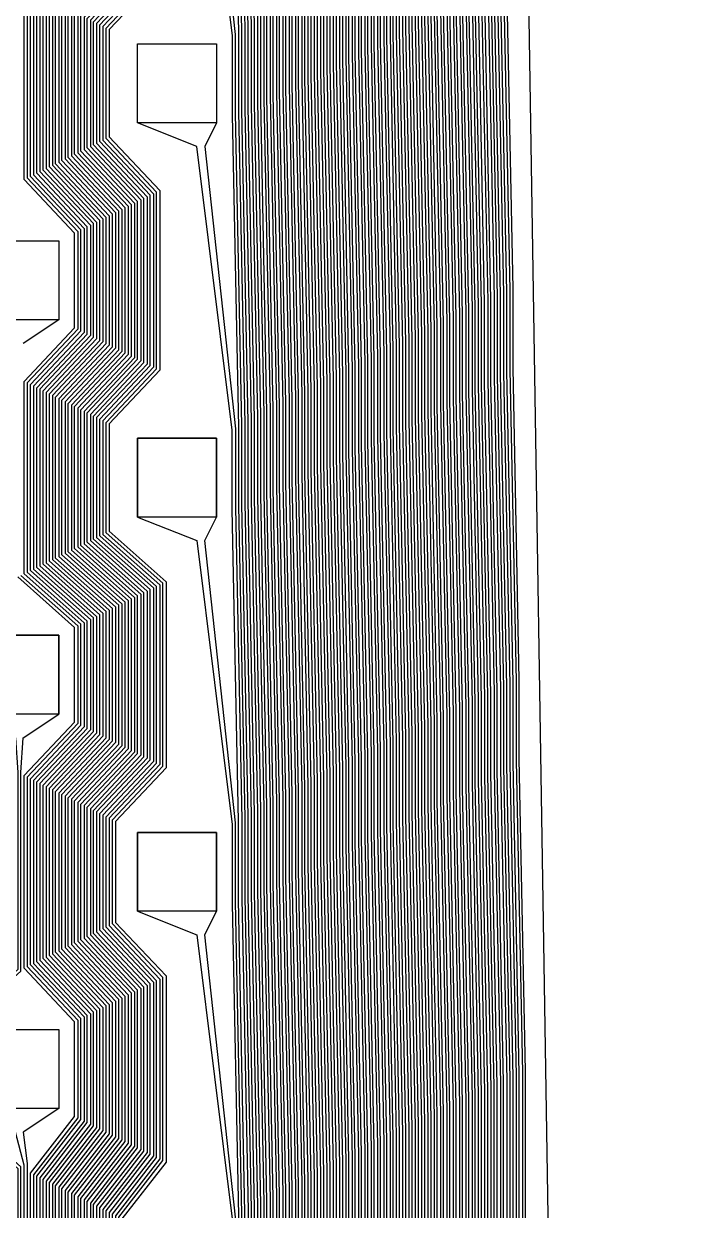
# Model space of a CAD drawing. Header units: inches. Extents: x 106592 to 209533, y 57057 to 74911.
# Drawn here: x 199143.1 to 199226, y 72730.9 to 72881.3 of the extents above; entities that cross this region are included whole.
import ezdxf

# ---------------------------------------------------------------- set-up
doc = ezdxf.new("R2010")
doc.units = ezdxf.units.IN
doc.header["$MEASUREMENT"] = 0
for name, color, linetype in [('metal', 221, 'Continuous'), ('nitride window', 40, 'Continuous'), ('profile', 140, 'Continuous')]:
    doc.layers.add(name, color=color, linetype=linetype)

msp = doc.modelspace()

# ---------------------------------------------------------------- linework, layer by layer
at = {"layer": 'metal'}
for points in [[(199187.89, 68411.39), (199187.86, 71803.08), (199185.96, 72708.06), (199185.96, 72709.28), (199185.96, 72728.05), (199185.96, 72738.05), (199185.16, 72777.64), (199185.16, 72787.64), (199184.36, 72827.24), (199184.36, 72837.24), (199183.56, 72876.84), (199183.56, 72886.84), (199182.76, 72926.44), (199182.76, 72936.44), (199181.96, 72976.03), (199181.96, 72986.03), (199181.16, 73025.63)], [(199181.56, 73025.83), (199182.36, 72986.23), (199182.36, 72976.23), (199183.16, 72936.64), (199183.16, 72926.64), (199183.96, 72887.04), (199183.96, 72877.04), (199184.76, 72837.44), (199184.76, 72827.44), (199185.56, 72787.84), (199185.56, 72777.84), (199186.36, 72738.25), (199186.36, 72728.25), (199186.36, 72709.08), (199186.36, 72708.26), (199188.46, 71803.08), (199188.49, 68411.39)], [(199183.09, 68411.39), (199183.06, 71803.08), (199182.76, 72706.46), (199182.76, 72710.94), (199182.76, 72726.44), (199182.76, 72736.44), (199181.96, 72776.03), (199181.96, 72786.03), (199181.16, 72825.63), (199181.16, 72835.63), (199180.36, 72875.23), (199180.36, 72885.23), (199179.56, 72924.83), (199179.56, 72934.83), (199178.76, 72974.42), (199178.76, 72984.42), (199177.96, 73024.02)], [(199178.36, 73024.22), (199179.16, 72984.62), (199179.16, 72974.62), (199179.96, 72935.03), (199179.96, 72925.03), (199180.76, 72885.43), (199180.76, 72875.43), (199181.56, 72835.83), (199181.56, 72825.83), (199182.36, 72786.23), (199182.36, 72776.23), (199183.16, 72736.64), (199183.16, 72726.64), (199183.16, 72710.73), (199183.16, 72706.66), (199183.66, 71803.08), (199183.69, 68411.39)], [(199184.29, 68411.39), (199184.26, 71803.08), (199183.56, 72706.86), (199183.56, 72710.52), (199183.56, 72726.84), (199183.56, 72736.84), (199182.76, 72776.44), (199182.76, 72786.44), (199181.96, 72826.03), (199181.96, 72836.03), (199181.16, 72875.63), (199181.16, 72885.63), (199180.36, 72925.23), (199180.36, 72935.23), (199179.56, 72974.83), (199179.56, 72984.83), (199178.76, 73024.42)], [(199179.16, 73024.62), (199179.96, 72985.03), (199179.96, 72975.03), (199180.76, 72935.43), (199180.76, 72925.43), (199181.56, 72885.83), (199181.56, 72875.83), (199182.36, 72836.23), (199182.36, 72826.23), (199183.16, 72786.64), (199183.16, 72776.64), (199183.96, 72737.04), (199183.96, 72727.04), (199183.96, 72710.32), (199183.96, 72707.06), (199184.86, 71803.08), (199184.89, 68411.39)], [(199185.49, 68411.39), (199185.46, 71803.08), (199184.36, 72707.26), (199184.36, 72710.11), (199184.36, 72727.24), (199184.36, 72737.24), (199183.56, 72776.84), (199183.56, 72786.84), (199182.76, 72826.44), (199182.76, 72836.44), (199181.96, 72876.03), (199181.96, 72886.03), (199181.16, 72925.63), (199181.16, 72935.63), (199180.36, 72975.23), (199180.36, 72985.23), (199179.56, 73024.83)], [(199179.96, 73025.03), (199180.76, 72985.43), (199180.76, 72975.43), (199181.56, 72935.83), (199181.56, 72925.83), (199182.36, 72886.23), (199182.36, 72876.23), (199183.16, 72836.64), (199183.16, 72826.64), (199183.96, 72787.04), (199183.96, 72777.04), (199184.76, 72737.44), (199184.76, 72727.44), (199184.76, 72709.9), (199184.76, 72707.46), (199186.06, 71803.08), (199186.09, 68411.39)], [(199186.69, 68411.39), (199186.66, 71803.08), (199185.16, 72707.66), (199185.16, 72709.7), (199185.16, 72727.64), (199185.16, 72737.64), (199184.36, 72777.24), (199184.36, 72787.24), (199183.56, 72826.84), (199183.56, 72836.84), (199182.76, 72876.44), (199182.76, 72886.44), (199181.96, 72926.03), (199181.96, 72936.03), (199181.16, 72975.63), (199181.16, 72985.63), (199180.36, 73025.23)], [(199180.76, 73025.43), (199181.56, 72985.83), (199181.56, 72975.83), (199182.36, 72936.23), (199182.36, 72926.23), (199183.16, 72886.64), (199183.16, 72876.64), (199183.96, 72837.04), (199183.96, 72827.04), (199184.76, 72787.44), (199184.76, 72777.44), (199185.56, 72737.84), (199185.56, 72727.84), (199185.56, 72709.49), (199185.56, 72707.86), (199187.26, 71803.08), (199187.29, 68411.39)], [(199175.16, 73022.61), (199175.96, 72983.01), (199175.96, 72973.01), (199176.76, 72933.42), (199176.76, 72923.42), (199177.56, 72883.82), (199177.56, 72873.82), (199178.36, 72834.22), (199178.36, 72824.22), (199179.16, 72784.62), (199179.16, 72774.62), (199179.96, 72735.03), (199179.96, 72725.03), (199179.96, 72712.38), (199179.96, 72705.06), (199178.86, 71803.08), (199178.89, 68411.39)], [(199179.49, 68411.39), (199179.46, 71803.08), (199180.36, 72705.26), (199180.36, 72712.18), (199180.36, 72725.23), (199180.36, 72735.23), (199179.56, 72774.83), (199179.56, 72784.83), (199178.76, 72824.42), (199178.76, 72834.42), (199177.96, 72874.02), (199177.96, 72884.02), (199177.16, 72923.62), (199177.16, 72933.62), (199176.36, 72973.22), (199176.36, 72983.22), (199175.56, 73022.81)], [(199175.96, 73023.01), (199176.76, 72983.42), (199176.76, 72973.42), (199177.56, 72933.82), (199177.56, 72923.82), (199178.36, 72884.22), (199178.36, 72874.22), (199179.16, 72834.62), (199179.16, 72824.62), (199179.96, 72785.03), (199179.96, 72775.03), (199180.76, 72735.43), (199180.76, 72725.43), (199180.76, 72711.97), (199180.76, 72705.46), (199180.06, 71803.08), (199180.09, 68411.39)], [(199180.69, 68411.39), (199180.66, 71803.08), (199181.16, 72705.66), (199181.16, 72711.76), (199181.16, 72725.63), (199181.16, 72735.63), (199180.36, 72775.23), (199180.36, 72785.23), (199179.56, 72824.83), (199179.56, 72834.83), (199178.76, 72874.42), (199178.76, 72884.42), (199177.96, 72924.02), (199177.96, 72934.02), (199177.16, 72973.62), (199177.16, 72983.62), (199176.36, 73023.22)], [(199176.76, 73023.42), (199177.56, 72983.82), (199177.56, 72973.82), (199178.36, 72934.22), (199178.36, 72924.22), (199179.16, 72884.62), (199179.16, 72874.62), (199179.96, 72835.03), (199179.96, 72825.03), (199180.76, 72785.43), (199180.76, 72775.43), (199181.56, 72735.83), (199181.56, 72725.83), (199181.56, 72711.56), (199181.56, 72705.86), (199181.26, 71803.08), (199181.29, 68411.39)], [(199181.89, 68411.39), (199181.86, 71803.08), (199181.96, 72706.06), (199181.96, 72711.35), (199181.96, 72726.03), (199181.96, 72736.03), (199181.16, 72775.63), (199181.16, 72785.63), (199180.36, 72825.23), (199180.36, 72835.23), (199179.56, 72874.83), (199179.56, 72884.83), (199178.76, 72924.42), (199178.76, 72934.42), (199177.96, 72974.02), (199177.96, 72984.02), (199177.16, 73023.62)], [(199177.56, 73023.82), (199178.36, 72984.22), (199178.36, 72974.22), (199179.16, 72934.62), (199179.16, 72924.62), (199179.96, 72885.03), (199179.96, 72875.03), (199180.76, 72835.43), (199180.76, 72825.43), (199181.56, 72785.83), (199181.56, 72775.83), (199182.36, 72736.23), (199182.36, 72726.23), (199182.36, 72711.14), (199182.36, 72706.26), (199182.46, 71803.08), (199182.49, 68411.39)], [(199171.96, 73021), (199172.76, 72981.4), (199172.76, 72971.4), (199173.56, 72931.81), (199173.56, 72921.81), (199174.36, 72882.21), (199174.36, 72872.21), (199175.16, 72832.61), (199175.16, 72822.61), (199175.96, 72783.01), (199175.96, 72773.01), (199176.76, 72733.42), (199176.76, 72723.42), (199176.76, 72714.04), (199174.06, 71803.08), (199174.09, 68411.39)], [(199174.69, 68411.39), (199174.66, 71803.08), (199177.16, 72713.83), (199177.16, 72723.62), (199177.16, 72733.62), (199176.36, 72773.22), (199176.36, 72783.22), (199175.56, 72822.81), (199175.56, 72832.81), (199174.76, 72872.41), (199174.76, 72882.41), (199173.96, 72922.01), (199173.96, 72932.01), (199173.16, 72971.61), (199173.16, 72981.61), (199172.36, 73021.2)], [(199172.76, 73021.4), (199173.56, 72981.81), (199173.56, 72971.81), (199174.36, 72932.21), (199174.36, 72922.21), (199175.16, 72882.61), (199175.16, 72872.61), (199175.96, 72833.01), (199175.96, 72823.01), (199176.76, 72783.42), (199176.76, 72773.42), (199177.56, 72733.82), (199177.56, 72723.82), (199177.56, 72713.62), (199175.26, 71803.08), (199175.29, 68411.39)], [(199175.89, 68411.39), (199175.86, 71803.08), (199177.96, 72713.42), (199177.96, 72724.02), (199177.96, 72734.02), (199177.16, 72773.62), (199177.16, 72783.62), (199176.36, 72823.22), (199176.36, 72833.22), (199175.56, 72872.81), (199175.56, 72882.81), (199174.76, 72922.41), (199174.76, 72932.41), (199173.96, 72972.01), (199173.96, 72982.01), (199173.16, 73021.61)], [(199173.56, 73021.81), (199174.36, 72982.21), (199174.36, 72972.21), (199175.16, 72932.61), (199175.16, 72922.61), (199175.96, 72883.01), (199175.96, 72873.01), (199176.76, 72833.42), (199176.76, 72823.42), (199177.56, 72783.82), (199177.56, 72773.82), (199178.36, 72734.22), (199178.36, 72724.22), (199178.36, 72713.21), (199176.46, 71803.08), (199176.49, 68411.39)], [(199177.09, 68411.39), (199177.06, 71803.08), (199178.76, 72713), (199178.76, 72724.42), (199178.76, 72734.42), (199177.96, 72774.02), (199177.96, 72784.02), (199177.16, 72823.62), (199177.16, 72833.62), (199176.36, 72873.22), (199176.36, 72883.22), (199175.56, 72922.81), (199175.56, 72932.81), (199174.76, 72972.41), (199174.76, 72982.41), (199173.96, 73022.01)], [(199174.36, 73022.21), (199175.16, 72982.61), (199175.16, 72972.61), (199175.96, 72933.01), (199175.96, 72923.01), (199176.76, 72883.42), (199176.76, 72873.42), (199177.56, 72833.82), (199177.56, 72823.82), (199178.36, 72784.22), (199178.36, 72774.22), (199179.16, 72734.62), (199179.16, 72724.62), (199179.16, 72712.8), (199177.66, 71803.08), (199177.69, 68411.39)], [(199178.29, 68411.39), (199178.26, 71803.08), (199179.56, 72712.59), (199179.56, 72724.83), (199179.56, 72734.83), (199178.76, 72774.42), (199178.76, 72784.42), (199177.96, 72824.02), (199177.96, 72834.02), (199177.16, 72873.62), (199177.16, 72883.62), (199176.36, 72923.22), (199176.36, 72933.22), (199175.56, 72972.81), (199175.56, 72982.81), (199174.76, 73022.41)], [(199169.56, 73019.79), (199170.36, 72980.2), (199170.36, 72970.2), (199171.16, 72930.6), (199171.16, 72920.6), (199171.96, 72881), (199171.96, 72871), (199172.76, 72831.4), (199172.76, 72821.4), (199173.56, 72781.81), (199173.56, 72771.81), (199174.36, 72732.21), (199174.36, 72722.21), (199174.36, 72715.27), (199170.46, 71803.08), (199170.49, 68411.39)], [(199171.09, 68411.39), (199171.06, 71803.08), (199174.76, 72715.07), (199174.76, 72722.41), (199174.76, 72732.41), (199173.96, 72772.01), (199173.96, 72782.01), (199173.16, 72821.61), (199173.16, 72831.61), (199172.36, 72871.2), (199172.36, 72881.2), (199171.56, 72920.8), (199171.56, 72930.8), (199170.76, 72970.4), (199170.76, 72980.4), (199169.96, 73019.99)], [(199170.36, 73020.2), (199171.16, 72980.6), (199171.16, 72970.6), (199171.96, 72931), (199171.96, 72921), (199172.76, 72881.4), (199172.76, 72871.4), (199173.56, 72831.81), (199173.56, 72821.81), (199174.36, 72782.21), (199174.36, 72772.21), (199175.16, 72732.61), (199175.16, 72722.61), (199175.16, 72714.86), (199171.66, 71803.08), (199171.69, 68411.39)], [(199172.29, 68411.39), (199172.26, 71803.08), (199175.56, 72714.66), (199175.56, 72722.81), (199175.56, 72732.81), (199174.76, 72772.41), (199174.76, 72782.41), (199173.96, 72822.01), (199173.96, 72832.01), (199173.16, 72871.61), (199173.16, 72881.61), (199172.36, 72921.2), (199172.36, 72931.2), (199171.56, 72970.8), (199171.56, 72980.8), (199170.76, 73020.4)], [(199171.16, 73020.6), (199171.96, 72981), (199171.96, 72971), (199172.76, 72931.4), (199172.76, 72921.4), (199173.56, 72881.81), (199173.56, 72871.81), (199174.36, 72832.21), (199174.36, 72822.21), (199175.16, 72782.61), (199175.16, 72772.61), (199175.96, 72733.01), (199175.96, 72723.01), (199175.96, 72714.45), (199172.86, 71803.08), (199172.89, 68411.39)], [(199173.49, 68411.39), (199173.46, 71803.08), (199176.36, 72714.24), (199176.36, 72723.22), (199176.36, 72733.22), (199175.56, 72772.81), (199175.56, 72782.81), (199174.76, 72822.41), (199174.76, 72832.41), (199173.96, 72872.01), (199173.96, 72882.01), (199173.16, 72921.61), (199173.16, 72931.61), (199172.36, 72971.2), (199172.36, 72981.2), (199171.56, 73020.8)], [(199165.06, 73015.79), (199169.56, 72979.79), (199169.56, 72969.79), (199170.36, 72930.2), (199170.36, 72920.2), (199171.16, 72880.6), (199171.16, 72870.6), (199171.96, 72831), (199171.96, 72821), (199172.76, 72781.4), (199172.76, 72771.4), (199173.56, 72731.81), (199173.56, 72721.81), (199173.56, 72715.69), (199169.26, 71803.08), (199169.29, 68411.39)], [(199169.89, 68411.39), (199169.86, 71803.08), (199173.96, 72715.48), (199173.96, 72722.01), (199173.96, 72732.01), (199173.16, 72771.61), (199173.16, 72781.61), (199172.36, 72821.2), (199172.36, 72831.2), (199171.56, 72870.8), (199171.56, 72880.8), (199170.76, 72920.4), (199170.76, 72930.4), (199169.96, 72969.99), (199169.96, 72979.99), (199166.06, 73015.79)], [(199200.76, 72995.49), (199200.76, 72985.49), (199201.56, 72945.9), (199201.56, 72935.9), (199202.36, 72896.3), (199202.36, 72886.3), (199203.16, 72846.7), (199203.16, 72836.7), (199203.96, 72797.1), (199203.96, 72787.1), (199204.76, 72747.51), (199204.76, 72737.51), (199204.76, 72717.51), (199216.06, 71803.08), (199216.09, 68411.39)], [(199216.69, 68411.39), (199216.66, 71803.08), (199205.16, 72717.71), (199205.16, 72737.71), (199205.16, 72747.71), (199204.36, 72787.3), (199204.36, 72797.3), (199203.56, 72836.9), (199203.56, 72846.9), (199202.76, 72886.5), (199202.76, 72896.5), (199201.96, 72936.1), (199201.96, 72946.1), (199201.16, 72985.69), (199201.16, 72995.69)], [(199201.56, 72995.9), (199201.56, 72985.9), (199202.36, 72946.3), (199202.36, 72936.3), (199203.16, 72896.7), (199203.16, 72886.7), (199203.96, 72847.1), (199203.96, 72837.1), (199204.76, 72797.51), (199204.76, 72787.51), (199205.56, 72747.91), (199205.56, 72737.91), (199205.56, 72717.91), (199217.26, 71803.08), (199217.29, 68411.39)], [(199217.89, 68411.39), (199217.86, 71803.08), (199205.96, 72718.11), (199205.96, 72738.11), (199205.96, 72748.11), (199205.16, 72787.71), (199205.16, 72797.71), (199204.36, 72837.3), (199204.36, 72847.3), (199203.56, 72886.9), (199203.56, 72896.9), (199202.76, 72936.5), (199202.76, 72946.5), (199201.96, 72986.1), (199201.96, 72996.1)], [(199211.89, 68411.39), (199211.86, 71803.08), (199201.96, 72716.1), (199201.96, 72736.1), (199201.96, 72746.1), (199201.16, 72785.69), (199201.16, 72795.69), (199200.36, 72835.29), (199200.36, 72845.29), (199199.56, 72884.89), (199199.56, 72894.89), (199198.76, 72934.49), (199198.76, 72944.49), (199197.96, 72984.08), (199197.96, 72994.08)], [(199198.36, 72994.29), (199198.36, 72984.29), (199199.16, 72944.69), (199199.16, 72934.69), (199199.96, 72895.09), (199199.96, 72885.09), (199200.76, 72845.49), (199200.76, 72835.49), (199201.56, 72795.9), (199201.56, 72785.9), (199202.36, 72746.3), (199202.36, 72736.3), (199202.36, 72716.3), (199212.46, 71803.08), (199212.49, 68411.39)], [(199213.09, 68411.39), (199213.06, 71803.08), (199202.76, 72716.5), (199202.76, 72736.5), (199202.76, 72746.5), (199201.96, 72786.1), (199201.96, 72796.1), (199201.16, 72835.69), (199201.16, 72845.69), (199200.36, 72885.29), (199200.36, 72895.29), (199199.56, 72934.89), (199199.56, 72944.89), (199198.76, 72984.49), (199198.76, 72994.49)], [(199213.69, 68411.39), (199213.66, 71803.08), (199203.16, 72716.7), (199203.16, 72736.7), (199203.16, 72746.7), (199202.36, 72786.3), (199202.36, 72796.3), (199201.56, 72835.9), (199201.56, 72845.9), (199200.76, 72885.49), (199200.76, 72895.49), (199199.96, 72935.09), (199199.96, 72945.09), (199199.16, 72984.69), (199199.16, 72994.69)], [(199199.56, 72994.89), (199199.56, 72984.89), (199200.36, 72945.29), (199200.36, 72935.29), (199201.16, 72895.69), (199201.16, 72885.69), (199201.96, 72846.1), (199201.96, 72836.1), (199202.76, 72796.5), (199202.76, 72786.5), (199203.56, 72746.9), (199203.56, 72736.9), (199203.56, 72716.9), (199214.26, 71803.08), (199214.29, 68411.39)], [(199214.89, 68411.39), (199214.86, 71803.08), (199203.96, 72717.1), (199203.96, 72737.1), (199203.96, 72747.1), (199203.16, 72786.7), (199203.16, 72796.7), (199202.36, 72836.3), (199202.36, 72846.3), (199201.56, 72885.9), (199201.56, 72895.9), (199200.76, 72935.49), (199200.76, 72945.49), (199199.96, 72985.09), (199199.96, 72995.09)], [(199200.36, 72995.29), (199200.36, 72985.29), (199201.16, 72945.69), (199201.16, 72935.69), (199201.96, 72896.1), (199201.96, 72886.1), (199202.76, 72846.5), (199202.76, 72836.5), (199203.56, 72796.9), (199203.56, 72786.9), (199204.36, 72747.3), (199204.36, 72737.3), (199204.36, 72717.3), (199215.46, 71803.08), (199215.49, 68411.39)], [(199146.46, 71803.08), (199145.56, 72698.19), (199145.56, 72734.79), (199151.16, 72741.99), (199151.16, 72755.59), (199144.76, 72762.39), (199144.76, 72785.19), (199151.16, 72791.99), (199151.16, 72805.59), (199143.96, 72811.99), (199143.96, 72835.59), (199150.36, 72842.39), (199150.36, 72855.19), (199143.96, 72861.99), (199143.96, 72885.59), (199150.36, 72892.39), (199150.36, 72905.19), (199143.96, 72911.99), (199143.96, 72935.59), (199149.56, 72942.79), (199149.56, 72954.79), (199143.16, 72961.59), (199143.16, 72985.99), (199149.56, 72992.79)], [(199149.96, 72992.59), (199143.56, 72985.79), (199143.56, 72961.79), (199149.96, 72954.99), (199149.96, 72942.59), (199144.36, 72935.39), (199144.36, 72912.19), (199150.76, 72905.39), (199150.76, 72892.19), (199144.36, 72885.39), (199144.36, 72862.19), (199150.76, 72855.39), (199150.76, 72842.19), (199144.36, 72835.39), (199144.36, 72812.19), (199151.56, 72805.79), (199151.56, 72791.79), (199145.16, 72784.99), (199145.16, 72762.59), (199151.56, 72755.79), (199151.56, 72741.79), (199145.96, 72734.59), (199145.96, 72698.39), (199147.06, 71803.08)], [(199207.09, 68411.39), (199207.06, 71803.08), (199198.76, 72714.49), (199198.76, 72734.49), (199198.76, 72744.49), (199197.96, 72784.08), (199197.96, 72794.08), (199197.16, 72833.68), (199197.16, 72843.68), (199196.36, 72883.28), (199196.36, 72893.28), (199195.56, 72932.88), (199195.56, 72942.88), (199194.76, 72982.47), (199194.76, 72992.47)], [(199195.16, 72992.68), (199195.16, 72982.68), (199195.96, 72943.08), (199195.96, 72933.08), (199196.76, 72893.48), (199196.76, 72883.48), (199197.56, 72843.88), (199197.56, 72833.88), (199198.36, 72794.29), (199198.36, 72784.29), (199199.16, 72744.69), (199199.16, 72734.69), (199199.16, 72714.69), (199207.66, 71803.08), (199207.69, 68411.39)], [(199208.29, 68411.39), (199208.26, 71803.08), (199199.56, 72714.89), (199199.56, 72734.89), (199199.56, 72744.89), (199198.76, 72784.49), (199198.76, 72794.49), (199197.96, 72834.08), (199197.96, 72844.08), (199197.16, 72883.68), (199197.16, 72893.68), (199196.36, 72933.28), (199196.36, 72943.28), (199195.56, 72982.88), (199195.56, 72992.88)], [(199195.96, 72993.08), (199195.96, 72983.08), (199196.76, 72943.48), (199196.76, 72933.48), (199197.56, 72893.88), (199197.56, 72883.88), (199198.36, 72844.29), (199198.36, 72834.29), (199199.16, 72794.69), (199199.16, 72784.69), (199199.96, 72745.09), (199199.96, 72735.09), (199199.96, 72715.09), (199208.86, 71803.08), (199208.89, 68411.39)], [(199209.49, 68411.39), (199209.46, 71803.08), (199200.36, 72715.29), (199200.36, 72735.29), (199200.36, 72745.29), (199199.56, 72784.89), (199199.56, 72794.89), (199198.76, 72834.49), (199198.76, 72844.49), (199197.96, 72884.08), (199197.96, 72894.08), (199197.16, 72933.68), (199197.16, 72943.68), (199196.36, 72983.28), (199196.36, 72993.28)], [(199196.76, 72993.48), (199196.76, 72983.48), (199197.56, 72943.88), (199197.56, 72933.88), (199198.36, 72894.29), (199198.36, 72884.29), (199199.16, 72844.69), (199199.16, 72834.69), (199199.96, 72795.09), (199199.96, 72785.09), (199200.76, 72745.49), (199200.76, 72735.49), (199200.76, 72715.49), (199210.06, 71803.08), (199210.09, 68411.39)], [(199210.69, 68411.39), (199210.66, 71803.08), (199201.16, 72715.69), (199201.16, 72735.69), (199201.16, 72745.69), (199200.36, 72785.29), (199200.36, 72795.29), (199199.56, 72834.89), (199199.56, 72844.89), (199198.76, 72884.49), (199198.76, 72894.49), (199197.96, 72934.08), (199197.96, 72944.08), (199197.16, 72983.68), (199197.16, 72993.68)], [(199197.56, 72993.88), (199197.56, 72983.88), (199198.36, 72944.29), (199198.36, 72934.29), (199199.16, 72894.69), (199199.16, 72884.69), (199199.96, 72845.09), (199199.96, 72835.09), (199200.76, 72795.49), (199200.76, 72785.49), (199201.56, 72745.9), (199201.56, 72735.9), (199201.56, 72715.9), (199211.26, 71803.08), (199211.29, 68411.39)], [(199147.66, 71803.08), (199146.36, 72698.59), (199146.36, 72734.39), (199151.96, 72741.59), (199151.96, 72755.99), (199145.56, 72762.79), (199145.56, 72784.79), (199151.96, 72791.59), (199151.96, 72805.99), (199144.76, 72812.39), (199144.76, 72835.19), (199151.16, 72841.99), (199151.16, 72855.59), (199144.76, 72862.39), (199144.76, 72885.19), (199151.16, 72891.99), (199151.16, 72905.59), (199144.76, 72912.39), (199144.76, 72935.19), (199150.36, 72942.39), (199150.36, 72955.19), (199143.96, 72961.99), (199143.96, 72985.59), (199150.36, 72992.39)], [(199150.76, 72992.19), (199144.36, 72985.39), (199144.36, 72962.19), (199150.76, 72955.39), (199150.76, 72942.19), (199145.16, 72934.99), (199145.16, 72912.59), (199151.56, 72905.79), (199151.56, 72891.79), (199145.16, 72884.99), (199145.16, 72862.59), (199151.56, 72855.79), (199151.56, 72841.79), (199145.16, 72834.99), (199145.16, 72812.59), (199152.36, 72806.19), (199152.36, 72791.39), (199145.96, 72784.59), (199145.96, 72762.99), (199152.36, 72756.19), (199152.36, 72741.39), (199146.76, 72734.19), (199146.76, 72698.79), (199148.26, 71803.08)], [(199148.86, 71803.08), (199147.16, 72698.99), (199147.16, 72733.99), (199152.76, 72741.19), (199152.76, 72756.39), (199146.36, 72763.19), (199146.36, 72784.39), (199152.76, 72791.19), (199152.76, 72806.39), (199145.56, 72812.79), (199145.56, 72834.79), (199151.96, 72841.59), (199151.96, 72855.99), (199145.56, 72862.79), (199145.56, 72884.79), (199151.96, 72891.59), (199151.96, 72905.99), (199145.56, 72912.79), (199145.56, 72934.79), (199151.16, 72941.99), (199151.16, 72955.59), (199144.76, 72962.39), (199144.76, 72985.19), (199151.16, 72991.99)], [(199151.56, 72991.79), (199145.16, 72984.99), (199145.16, 72962.59), (199151.56, 72955.79), (199151.56, 72941.79), (199145.96, 72934.59), (199145.96, 72912.99), (199152.36, 72906.19), (199152.36, 72891.39), (199145.96, 72884.59), (199145.96, 72862.99), (199152.36, 72856.19), (199152.36, 72841.39), (199145.96, 72834.59), (199145.96, 72812.99), (199153.16, 72806.59), (199153.16, 72790.99), (199146.76, 72784.19), (199146.76, 72763.39), (199153.16, 72756.59), (199153.16, 72740.99), (199147.56, 72733.79), (199147.56, 72699.19), (199149.46, 71803.08)], [(199150.06, 71803.08), (199147.96, 72699.39), (199147.96, 72733.59), (199153.56, 72740.79), (199153.56, 72756.79), (199147.16, 72763.59), (199147.16, 72783.99), (199153.56, 72790.79), (199153.56, 72806.79), (199146.36, 72813.19), (199146.36, 72834.39), (199152.76, 72841.19), (199152.76, 72856.39), (199146.36, 72863.19), (199146.36, 72884.39), (199152.76, 72891.19), (199152.76, 72906.39), (199146.36, 72913.19), (199146.36, 72934.39), (199151.96, 72941.59), (199151.96, 72955.99), (199145.56, 72962.79), (199145.56, 72984.79), (199151.96, 72991.59)], [(199152.36, 72991.39), (199145.96, 72984.59), (199145.96, 72962.99), (199152.36, 72956.19), (199152.36, 72941.39), (199146.76, 72934.19), (199146.76, 72913.39), (199153.16, 72906.59), (199153.16, 72890.99), (199146.76, 72884.19), (199146.76, 72863.39), (199153.16, 72856.59), (199153.16, 72840.99), (199146.76, 72834.19), (199146.76, 72813.39), (199153.96, 72806.99), (199153.96, 72790.59), (199147.56, 72783.79), (199147.56, 72763.79), (199153.96, 72756.99), (199153.96, 72740.59), (199148.36, 72733.39), (199148.36, 72699.59), (199150.66, 71803.08)], [(199151.26, 71803.08), (199148.76, 72699.79), (199148.76, 72733.19), (199154.36, 72740.39), (199154.36, 72757.19), (199147.96, 72763.99), (199147.96, 72783.59), (199154.36, 72790.39), (199154.36, 72807.19), (199147.16, 72813.59), (199147.16, 72833.99), (199153.56, 72840.79), (199153.56, 72856.79), (199147.16, 72863.59), (199147.16, 72883.99), (199153.56, 72890.79), (199153.56, 72906.79), (199147.16, 72913.59), (199147.16, 72933.99), (199152.76, 72941.19), (199152.76, 72956.39), (199146.36, 72963.19), (199146.36, 72984.39), (199152.76, 72991.19)], [(199153.16, 72990.99), (199146.76, 72984.19), (199146.76, 72963.39), (199153.16, 72956.59), (199153.16, 72940.99), (199147.56, 72933.79), (199147.56, 72913.79), (199153.96, 72906.99), (199153.96, 72890.59), (199147.56, 72883.79), (199147.56, 72863.79), (199153.96, 72856.99), (199153.96, 72840.59), (199147.56, 72833.79), (199147.56, 72813.79), (199154.76, 72807.39), (199154.76, 72790.19), (199148.36, 72783.39), (199148.36, 72764.19), (199154.76, 72757.39), (199154.76, 72740.19), (199149.16, 72732.99), (199149.16, 72699.99), (199151.86, 71803.08)], [(199191.96, 72991.06), (199191.96, 72981.06), (199192.76, 72941.47), (199192.76, 72931.47), (199193.56, 72891.87), (199193.56, 72881.87), (199194.36, 72842.27), (199194.36, 72832.27), (199195.16, 72792.68), (199195.16, 72782.68), (199195.96, 72743.08), (199195.96, 72733.08), (199195.96, 72713.08), (199202.86, 71803.08), (199202.89, 68411.39)], [(199203.49, 68411.39), (199203.46, 71803.08), (199196.36, 72713.28), (199196.36, 72733.28), (199196.36, 72743.28), (199195.56, 72782.88), (199195.56, 72792.88), (199194.76, 72832.47), (199194.76, 72842.47), (199193.96, 72882.07), (199193.96, 72892.07), (199193.16, 72931.67), (199193.16, 72941.67), (199192.36, 72981.27), (199192.36, 72991.27)], [(199192.76, 72991.47), (199192.76, 72981.47), (199193.56, 72941.87), (199193.56, 72931.87), (199194.36, 72892.27), (199194.36, 72882.27), (199195.16, 72842.68), (199195.16, 72832.68), (199195.96, 72793.08), (199195.96, 72783.08), (199196.76, 72743.48), (199196.76, 72733.48), (199196.76, 72713.48), (199204.06, 71803.08), (199204.09, 68411.39)], [(199204.69, 68411.39), (199204.66, 71803.08), (199197.16, 72713.68), (199197.16, 72733.68), (199197.16, 72743.68), (199196.36, 72783.28), (199196.36, 72793.28), (199195.56, 72832.88), (199195.56, 72842.88), (199194.76, 72882.47), (199194.76, 72892.47), (199193.96, 72932.07), (199193.96, 72942.07), (199193.16, 72981.67), (199193.16, 72991.67)], [(199193.56, 72991.87), (199193.56, 72981.87), (199194.36, 72942.27), (199194.36, 72932.27), (199195.16, 72892.68), (199195.16, 72882.68), (199195.96, 72843.08), (199195.96, 72833.08), (199196.76, 72793.48), (199196.76, 72783.48), (199197.56, 72743.88), (199197.56, 72733.88), (199197.56, 72713.88), (199205.26, 71803.08), (199205.29, 68411.39)], [(199205.89, 68411.39), (199205.86, 71803.08), (199197.96, 72714.08), (199197.96, 72734.08), (199197.96, 72744.08), (199197.16, 72783.68), (199197.16, 72793.68), (199196.36, 72833.28), (199196.36, 72843.28), (199195.56, 72882.88), (199195.56, 72892.88), (199194.76, 72932.47), (199194.76, 72942.47), (199193.96, 72982.07), (199193.96, 72992.07)], [(199194.36, 72992.27), (199194.36, 72982.27), (199195.16, 72942.68), (199195.16, 72932.68), (199195.96, 72893.08), (199195.96, 72883.08), (199196.76, 72843.48), (199196.76, 72833.48), (199197.56, 72793.88), (199197.56, 72783.88), (199198.36, 72744.29), (199198.36, 72734.29), (199198.36, 72714.29), (199206.46, 71803.08), (199206.49, 68411.39)], [(199152.46, 71803.08), (199149.56, 72700.19), (199149.56, 72732.79), (199155.16, 72739.99), (199155.16, 72757.59), (199148.76, 72764.39), (199148.76, 72783.19), (199155.16, 72789.99), (199155.16, 72807.59), (199147.96, 72813.99), (199147.96, 72833.59), (199154.36, 72840.39), (199154.36, 72857.19), (199147.96, 72863.99), (199147.96, 72883.59), (199154.36, 72890.39), (199154.36, 72907.19), (199147.96, 72913.99), (199147.96, 72933.59), (199153.56, 72940.79), (199153.56, 72956.79), (199147.16, 72963.59), (199147.16, 72983.99), (199153.56, 72990.79)], [(199153.96, 72990.59), (199147.56, 72983.79), (199147.56, 72963.79), (199153.96, 72956.99), (199153.96, 72940.59), (199148.36, 72933.39), (199148.36, 72914.19), (199154.76, 72907.39), (199154.76, 72890.19), (199148.36, 72883.39), (199148.36, 72864.19), (199154.76, 72857.39), (199154.76, 72840.19), (199148.36, 72833.39), (199148.36, 72814.19), (199155.56, 72807.79), (199155.56, 72789.79), (199149.16, 72782.99), (199149.16, 72764.59), (199155.56, 72757.79), (199155.56, 72739.79), (199149.96, 72732.59), (199149.96, 72700.39), (199153.06, 71803.08)], [(199153.66, 71803.08), (199150.36, 72700.59), (199150.36, 72732.39), (199155.96, 72739.59), (199155.96, 72757.99), (199149.56, 72764.79), (199149.56, 72782.79), (199155.96, 72789.59), (199155.96, 72807.99), (199148.76, 72814.39), (199148.76, 72833.19), (199155.16, 72839.99), (199155.16, 72857.59), (199148.76, 72864.39), (199148.76, 72883.19), (199155.16, 72889.99), (199155.16, 72907.59), (199148.76, 72914.39), (199148.76, 72933.19), (199154.36, 72940.39), (199154.36, 72957.19), (199147.96, 72963.99), (199147.96, 72983.59), (199154.36, 72990.39)], [(199154.76, 72990.19), (199148.36, 72983.39), (199148.36, 72964.19), (199154.76, 72957.39), (199154.76, 72940.19), (199149.16, 72932.99), (199149.16, 72914.59), (199155.56, 72907.79), (199155.56, 72889.79), (199149.16, 72882.99), (199149.16, 72864.59), (199155.56, 72857.79), (199155.56, 72839.79), (199149.16, 72832.99), (199149.16, 72814.59), (199156.36, 72808.19), (199156.36, 72789.39), (199149.96, 72782.59), (199149.96, 72764.99), (199156.36, 72758.19), (199156.36, 72739.39), (199150.76, 72732.19), (199150.76, 72700.79), (199154.26, 71803.08)], [(199154.86, 71803.08), (199151.16, 72700.99), (199151.16, 72731.99), (199156.76, 72739.19), (199156.76, 72758.39), (199150.36, 72765.19), (199150.36, 72782.39), (199156.76, 72789.19), (199156.76, 72808.39), (199149.56, 72814.79), (199149.56, 72832.79), (199155.96, 72839.59), (199155.96, 72857.99), (199149.56, 72864.79), (199149.56, 72882.79), (199155.96, 72889.59), (199155.96, 72907.99), (199149.56, 72914.79), (199149.56, 72932.79), (199155.16, 72939.99), (199155.16, 72957.59), (199148.76, 72964.39), (199148.76, 72983.19), (199155.16, 72989.99)], [(199155.56, 72989.79), (199149.16, 72982.99), (199149.16, 72964.59), (199155.56, 72957.79), (199155.56, 72939.79), (199149.96, 72932.59), (199149.96, 72914.99), (199156.36, 72908.19), (199156.36, 72889.39), (199149.96, 72882.59), (199149.96, 72864.99), (199156.36, 72858.19), (199156.36, 72839.39), (199149.96, 72832.59), (199149.96, 72814.99), (199157.16, 72808.59), (199157.16, 72788.99), (199150.76, 72782.19), (199150.76, 72765.39), (199157.16, 72758.59), (199157.16, 72738.99), (199151.56, 72731.79), (199151.56, 72701.19), (199155.46, 71803.08)], [(199156.06, 71803.08), (199151.96, 72701.39), (199151.96, 72731.59), (199157.56, 72738.79), (199157.56, 72758.79), (199151.16, 72765.59), (199151.16, 72781.99), (199157.56, 72788.79), (199157.56, 72808.79), (199150.36, 72815.19), (199150.36, 72832.39), (199156.76, 72839.19), (199156.76, 72858.39), (199150.36, 72865.19), (199150.36, 72882.39), (199156.76, 72889.19), (199156.76, 72908.39), (199150.36, 72915.19), (199150.36, 72932.39), (199155.96, 72939.59), (199155.96, 72957.99), (199149.56, 72964.79), (199149.56, 72982.79), (199155.96, 72989.59)], [(199156.36, 72989.39), (199149.96, 72982.59), (199149.96, 72964.99), (199156.36, 72958.19), (199156.36, 72939.39), (199150.76, 72932.19), (199150.76, 72915.39), (199157.16, 72908.59), (199157.16, 72888.99), (199150.76, 72882.19), (199150.76, 72865.39), (199157.16, 72858.59), (199157.16, 72838.99), (199150.76, 72832.19), (199150.76, 72815.39), (199157.96, 72808.99), (199157.96, 72788.59), (199151.56, 72781.79), (199151.56, 72765.79), (199157.96, 72758.99), (199157.96, 72738.59), (199152.36, 72731.39), (199152.36, 72701.59), (199156.66, 71803.08)], [(199188.76, 72989.45), (199188.76, 72979.45), (199189.56, 72939.86), (199189.56, 72929.86), (199190.36, 72890.26), (199190.36, 72880.26), (199191.16, 72840.66), (199191.16, 72830.66), (199191.96, 72791.06), (199191.96, 72781.06), (199192.76, 72741.47), (199192.76, 72731.47), (199192.76, 72711.47), (199198.06, 71803.08), (199198.09, 68411.39)], [(199198.69, 68411.39), (199198.66, 71803.08), (199193.16, 72711.67), (199193.16, 72731.67), (199193.16, 72741.67), (199192.36, 72781.27), (199192.36, 72791.27), (199191.56, 72830.86), (199191.56, 72840.86), (199190.76, 72880.46), (199190.76, 72890.46), (199189.96, 72930.06), (199189.96, 72940.06), (199189.16, 72979.66), (199189.16, 72989.66)], [(199189.56, 72989.86), (199189.56, 72979.86), (199190.36, 72940.26), (199190.36, 72930.26), (199191.16, 72890.66), (199191.16, 72880.66), (199191.96, 72841.06), (199191.96, 72831.06), (199192.76, 72791.47), (199192.76, 72781.47), (199193.56, 72741.87), (199193.56, 72731.87), (199193.56, 72711.87), (199199.26, 71803.08), (199199.29, 68411.39)], [(199199.89, 68411.39), (199199.86, 71803.08), (199193.96, 72712.07), (199193.96, 72732.07), (199193.96, 72742.07), (199193.16, 72781.67), (199193.16, 72791.67), (199192.36, 72831.27), (199192.36, 72841.27), (199191.56, 72880.86), (199191.56, 72890.86), (199190.76, 72930.46), (199190.76, 72940.46), (199189.96, 72980.06), (199189.96, 72990.06)], [(199190.36, 72990.26), (199190.36, 72980.26), (199191.16, 72940.66), (199191.16, 72930.66), (199191.96, 72891.06), (199191.96, 72881.06), (199192.76, 72841.47), (199192.76, 72831.47), (199193.56, 72791.87), (199193.56, 72781.87), (199194.36, 72742.27), (199194.36, 72732.27), (199194.36, 72712.27), (199200.46, 71803.08), (199200.49, 68411.39)], [(199201.09, 68411.39), (199201.06, 71803.08), (199194.76, 72712.47), (199194.76, 72732.47), (199194.76, 72742.47), (199193.96, 72782.07), (199193.96, 72792.07), (199193.16, 72831.67), (199193.16, 72841.67), (199192.36, 72881.27), (199192.36, 72891.27), (199191.56, 72930.86), (199191.56, 72940.86), (199190.76, 72980.46), (199190.76, 72990.46)], [(199191.16, 72990.66), (199191.16, 72980.66), (199191.96, 72941.06), (199191.96, 72931.06), (199192.76, 72891.47), (199192.76, 72881.47), (199193.56, 72841.87), (199193.56, 72831.87), (199194.36, 72792.27), (199194.36, 72782.27), (199195.16, 72742.68), (199195.16, 72732.68), (199195.16, 72712.68), (199201.66, 71803.08), (199201.69, 68411.39)], [(199202.29, 68411.39), (199202.26, 71803.08), (199195.56, 72712.88), (199195.56, 72732.88), (199195.56, 72742.88), (199194.76, 72782.47), (199194.76, 72792.47), (199193.96, 72832.07), (199193.96, 72842.07), (199193.16, 72881.67), (199193.16, 72891.67), (199192.36, 72931.27), (199192.36, 72941.27), (199191.56, 72980.86), (199191.56, 72990.86)], [(199157.26, 71803.08), (199152.76, 72701.79), (199152.76, 72731.19), (199158.36, 72738.39), (199158.36, 72759.19), (199151.96, 72765.99), (199151.96, 72781.59), (199158.36, 72788.39), (199158.36, 72809.19), (199151.16, 72815.59), (199151.16, 72831.99), (199157.56, 72838.79), (199157.56, 72858.79), (199151.16, 72865.59), (199151.16, 72881.99), (199157.56, 72888.79), (199157.56, 72908.79), (199151.16, 72915.59), (199151.16, 72931.99), (199156.76, 72939.19), (199156.76, 72958.39), (199150.36, 72965.19), (199150.36, 72982.39), (199156.76, 72989.19)], [(199157.16, 72988.99), (199150.76, 72982.19), (199150.76, 72965.39), (199157.16, 72958.59), (199157.16, 72938.99), (199151.56, 72931.79), (199151.56, 72915.79), (199157.96, 72908.99), (199157.96, 72888.59), (199151.56, 72881.79), (199151.56, 72865.79), (199157.96, 72858.99), (199157.96, 72838.59), (199151.56, 72831.79), (199151.56, 72815.79), (199158.76, 72809.39), (199158.76, 72788.19), (199152.36, 72781.39), (199152.36, 72766.19), (199158.76, 72759.39), (199158.76, 72738.19), (199153.16, 72730.99), (199153.16, 72701.99), (199157.86, 71803.08)], [(199158.46, 71803.08), (199153.56, 72702.19), (199153.56, 72730.79), (199159.16, 72737.99), (199159.16, 72759.59), (199152.76, 72766.39), (199152.76, 72781.19), (199159.16, 72787.99), (199159.16, 72809.59), (199151.96, 72815.99), (199151.96, 72831.59), (199158.36, 72838.39), (199158.36, 72859.19), (199151.96, 72865.99), (199151.96, 72881.59), (199158.36, 72888.39), (199158.36, 72909.19), (199151.96, 72915.99), (199151.96, 72931.59), (199157.56, 72938.79), (199157.56, 72958.79), (199151.16, 72965.59), (199151.16, 72981.99), (199157.56, 72988.79)], [(199157.96, 72988.59), (199151.56, 72981.79), (199151.56, 72965.79), (199157.96, 72958.99), (199157.96, 72938.59), (199152.36, 72931.39), (199152.36, 72916.19), (199158.76, 72909.39), (199158.76, 72888.19), (199152.36, 72881.39), (199152.36, 72866.19), (199158.76, 72859.39), (199158.76, 72838.19), (199152.36, 72831.39), (199152.36, 72816.19), (199159.56, 72809.79), (199159.56, 72787.79), (199153.16, 72780.99), (199153.16, 72766.59), (199159.56, 72759.79), (199159.56, 72737.79), (199153.96, 72730.59), (199153.96, 72702.39), (199159.06, 71803.08)], [(199159.66, 71803.08), (199154.36, 72702.59), (199154.36, 72730.39), (199159.96, 72737.59), (199159.96, 72759.99), (199153.56, 72766.79), (199153.56, 72780.79), (199159.96, 72787.59), (199159.96, 72809.99), (199152.76, 72816.39), (199152.76, 72831.19), (199159.16, 72837.99), (199159.16, 72859.59), (199152.76, 72866.39), (199152.76, 72881.19), (199159.16, 72887.99), (199159.16, 72909.59), (199152.76, 72916.39), (199152.76, 72931.19), (199158.36, 72938.39), (199158.36, 72959.19), (199151.96, 72965.99), (199151.96, 72981.59), (199158.36, 72988.39)], [(199158.76, 72988.19), (199152.36, 72981.39), (199152.36, 72966.19), (199158.76, 72959.39), (199158.76, 72938.19), (199153.16, 72930.99), (199153.16, 72916.59), (199159.56, 72909.79), (199159.56, 72887.79), (199153.16, 72880.99), (199153.16, 72866.59), (199159.56, 72859.79), (199159.56, 72837.79), (199153.16, 72830.99), (199153.16, 72816.59), (199160.36, 72810.19), (199160.36, 72787.39), (199153.96, 72780.59), (199153.96, 72766.99), (199160.36, 72760.19), (199160.36, 72737.39), (199154.76, 72730.19), (199154.76, 72702.79), (199160.26, 71803.08)], [(199160.86, 71803.08), (199155.16, 72702.99), (199155.16, 72729.99), (199160.76, 72737.19), (199160.76, 72760.39), (199154.36, 72767.19), (199154.36, 72780.39), (199160.76, 72787.19), (199160.76, 72810.39), (199153.56, 72816.79), (199153.56, 72830.79), (199159.96, 72837.59), (199159.96, 72859.99), (199153.56, 72866.79), (199153.56, 72880.79), (199159.96, 72887.59), (199159.96, 72909.99), (199153.56, 72916.79), (199153.56, 72930.79), (199159.16, 72937.99), (199159.16, 72959.59), (199152.76, 72966.39), (199152.76, 72981.19), (199159.16, 72987.99)], [(199193.89, 68411.39), (199193.86, 71803.08), (199189.96, 72710.06), (199189.96, 72730.06), (199189.96, 72740.07), (199189.16, 72779.66), (199189.16, 72789.66), (199188.36, 72829.25), (199188.36, 72839.25), (199187.56, 72878.85), (199187.56, 72888.85), (199186.76, 72928.45), (199186.76, 72938.45), (199185.96, 72978.05), (199185.96, 72988.05)], [(199186.36, 72988.25), (199186.36, 72978.25), (199187.16, 72938.65), (199187.16, 72928.65), (199187.96, 72889.05), (199187.96, 72879.05), (199188.76, 72839.45), (199188.76, 72829.45), (199189.56, 72789.86), (199189.56, 72779.86), (199190.36, 72740.27), (199190.36, 72730.26), (199190.36, 72710.26), (199194.46, 71803.08), (199194.49, 68411.39)], [(199195.09, 68411.39), (199195.06, 71803.08), (199190.76, 72710.46), (199190.76, 72730.46), (199190.76, 72740.47), (199189.96, 72780.06), (199189.96, 72790.06), (199189.16, 72829.66), (199189.16, 72839.66), (199188.36, 72879.25), (199188.36, 72889.25), (199187.56, 72928.85), (199187.56, 72938.85), (199186.76, 72978.45), (199186.76, 72988.45)], [(199187.16, 72988.65), (199187.16, 72978.65), (199187.96, 72939.05), (199187.96, 72929.05), (199188.76, 72889.45), (199188.76, 72879.45), (199189.56, 72839.86), (199189.56, 72829.86), (199190.36, 72790.26), (199190.36, 72780.26), (199191.16, 72740.66), (199191.16, 72730.66), (199191.16, 72710.66), (199195.66, 71803.08), (199195.69, 68411.39)], [(199196.29, 68411.39), (199196.26, 71803.08), (199191.56, 72710.86), (199191.56, 72730.86), (199191.56, 72740.86), (199190.76, 72780.46), (199190.76, 72790.46), (199189.96, 72830.06), (199189.96, 72840.06), (199189.16, 72879.66), (199189.16, 72889.66), (199188.36, 72929.25), (199188.36, 72939.25), (199187.56, 72978.85), (199187.56, 72988.85)], [(199187.96, 72989.05), (199187.96, 72979.05), (199188.76, 72939.45), (199188.76, 72929.45), (199189.56, 72889.86), (199189.56, 72879.86), (199190.36, 72840.26), (199190.36, 72830.26), (199191.16, 72790.66), (199191.16, 72780.66), (199191.96, 72741.06), (199191.96, 72731.06), (199191.96, 72711.06), (199196.86, 71803.08), (199196.89, 68411.39)], [(199197.49, 68411.39), (199197.46, 71803.08), (199192.36, 72711.27), (199192.36, 72731.27), (199192.36, 72741.27), (199191.56, 72780.86), (199191.56, 72790.86), (199190.76, 72830.46), (199190.76, 72840.46), (199189.96, 72880.06), (199189.96, 72890.06), (199189.16, 72929.66), (199189.16, 72939.66), (199188.36, 72979.25), (199188.36, 72989.25)], [(199159.56, 72987.79), (199153.16, 72980.99), (199153.16, 72966.59), (199159.56, 72959.79), (199159.56, 72937.79), (199153.96, 72930.59), (199153.96, 72916.99), (199160.36, 72910.19), (199160.36, 72887.39), (199153.96, 72880.59), (199153.96, 72866.99), (199160.36, 72860.19), (199160.36, 72837.39), (199153.96, 72830.59), (199153.96, 72816.99), (199161.16, 72810.59), (199161.16, 72786.99), (199154.76, 72780.19), (199154.76, 72767.39), (199161.16, 72760.59), (199161.16, 72736.99), (199155.56, 72729.79), (199155.56, 72703.19), (199161.46, 71803.08)], [(199189.09, 68411.39), (199189.06, 71803.08), (199186.76, 72708.46), (199186.76, 72708.87), (199186.76, 72728.45), (199186.76, 72738.45), (199185.96, 72778.05), (199185.96, 72788.05), (199185.16, 72827.64), (199185.16, 72837.64), (199184.36, 72877.24), (199184.36, 72887.24), (199183.56, 72926.84), (199183.56, 72936.84), (199182.76, 72976.44), (199182.76, 72986.44)], [(199183.16, 72986.64), (199183.16, 72976.64), (199183.96, 72937.04), (199183.96, 72927.04), (199184.76, 72887.44), (199184.76, 72877.44), (199185.56, 72837.84), (199185.56, 72827.84), (199186.36, 72788.25), (199186.36, 72778.25), (199187.16, 72738.65), (199187.16, 72728.65), (199187.16, 72708.66), (199189.66, 71803.08), (199189.69, 68411.39)], [(199190.29, 68411.39), (199190.26, 71803.08), (199187.56, 72708.85), (199187.56, 72728.85), (199187.56, 72738.85), (199186.76, 72778.45), (199186.76, 72788.45), (199185.96, 72828.05), (199185.96, 72838.05), (199185.16, 72877.64), (199185.16, 72887.64), (199184.36, 72927.24), (199184.36, 72937.24), (199183.56, 72976.84), (199183.56, 72986.84)], [(199183.96, 72987.04), (199183.96, 72977.04), (199184.76, 72937.44), (199184.76, 72927.44), (199185.56, 72887.84), (199185.56, 72877.84), (199186.36, 72838.25), (199186.36, 72828.25), (199187.16, 72788.65), (199187.16, 72778.65), (199187.96, 72739.05), (199187.96, 72729.05), (199187.96, 72709.05), (199190.86, 71803.08), (199190.89, 68411.39)], [(199191.49, 68411.39), (199191.46, 71803.08), (199188.36, 72709.25), (199188.36, 72729.25), (199188.36, 72739.25), (199187.56, 72778.85), (199187.56, 72788.85), (199186.76, 72828.45), (199186.76, 72838.45), (199185.96, 72878.05), (199185.96, 72888.05), (199185.16, 72927.64), (199185.16, 72937.64), (199184.36, 72977.24), (199184.36, 72987.24)], [(199184.76, 72987.44), (199184.76, 72977.44), (199185.56, 72937.84), (199185.56, 72927.84), (199186.36, 72888.25), (199186.36, 72878.25), (199187.16, 72838.65), (199187.16, 72828.65), (199187.96, 72789.05), (199187.96, 72779.05), (199188.76, 72739.45), (199188.76, 72729.45), (199188.76, 72709.45), (199192.06, 71803.08), (199192.09, 68411.39)], [(199192.69, 68411.39), (199192.66, 71803.08), (199189.16, 72709.66), (199189.16, 72729.66), (199189.16, 72739.66), (199188.36, 72779.25), (199188.36, 72789.25), (199187.56, 72828.85), (199187.56, 72838.85), (199186.76, 72878.45), (199186.76, 72888.45), (199185.96, 72928.05), (199185.96, 72938.05), (199185.16, 72977.64), (199185.16, 72987.64)], [(199185.56, 72987.84), (199185.56, 72977.84), (199186.36, 72938.25), (199186.36, 72928.25), (199187.16, 72888.65), (199187.16, 72878.65), (199187.96, 72839.05), (199187.96, 72829.05), (199188.76, 72789.45), (199188.76, 72779.45), (199189.56, 72739.87), (199189.56, 72729.96), (199189.56, 72709.86), (199193.26, 71803.08), (199193.29, 68411.39)], [(199219.09, 68411.39), (199219.06, 71803.08), (199206.76, 72718.51), (199206.76, 72738.51), (199206.76, 72748.51), (199205.96, 72788.11), (199205.96, 72798.11), (199205.16, 72837.71), (199205.16, 72847.71), (199204.36, 72887.3), (199204.36, 72897.3), (199203.56, 72936.9), (199203.56, 72946.9), (199202.76, 72986.5)], [(199202.36, 72986.3), (199203.16, 72946.7), (199203.16, 72936.7), (199203.96, 72897.1), (199203.96, 72887.1), (199204.76, 72847.51), (199204.76, 72837.51), (199205.56, 72797.91), (199205.56, 72787.91), (199206.36, 72748.31), (199206.36, 72738.31), (199206.36, 72718.31), (199218.46, 71803.08), (199218.49, 68411.39)], [(199172.36, 72721.2), (199172.36, 72731.2), (199171.56, 72770.8), (199171.56, 72780.8), (199170.76, 72820.4), (199170.76, 72830.4), (199169.96, 72869.99), (199169.96, 72879.99), (199166.06, 72915.79), (199167.56, 72918.79), (199167.56, 72928.79), (199157.56, 72928.79), (199157.56, 72918.79), (199165.06, 72915.79), (199169.56, 72879.79), (199169.56, 72869.79), (199170.36, 72830.2), (199170.36, 72820.2), (199171.16, 72780.6), (199171.16, 72770.6), (199171.96, 72731), (199171.96, 72721)], [(199169.56, 72919.79), (199170.36, 72880.2), (199170.36, 72870.2), (199171.16, 72830.6), (199171.16, 72820.6), (199171.96, 72781), (199171.96, 72771), (199172.76, 72731.4), (199172.76, 72721.4)], [(199173.16, 72721.61), (199173.16, 72731.61), (199172.36, 72771.2), (199172.36, 72781.2), (199171.56, 72820.8), (199171.56, 72830.8), (199170.76, 72870.4), (199170.76, 72880.4), (199169.96, 72919.99)], [(199144.76, 72697.79), (199144.76, 72735.19), (199150.36, 72742.39), (199150.36, 72755.19), (199143.96, 72761.99), (199143.96, 72785.59), (199150.36, 72792.39), (199150.36, 72805.19), (199143.16, 72811.59), (199143.16, 72835.99), (199149.56, 72842.79), (199149.56, 72854.79), (199143.16, 72861.59), (199143.16, 72885.99)], [(199143.56, 72885.79), (199143.56, 72861.79), (199149.96, 72854.99), (199149.96, 72842.59), (199143.56, 72835.79), (199143.56, 72811.79), (199150.76, 72805.39), (199150.76, 72792.19), (199144.36, 72785.39), (199144.36, 72762.19), (199150.76, 72755.39), (199150.76, 72742.19), (199145.16, 72734.99), (199145.16, 72697.99)], [(199137.56, 72853.79), (199147.56, 72853.79), (199147.56, 72843.79), (199143.06, 72840.79)], [(199143.96, 72697.59), (199143.96, 72735.59), (199149.56, 72742.79), (199149.56, 72754.79), (199143.16, 72761.59), (199143.16, 72785.99), (199149.56, 72792.79), (199149.56, 72804.79), (199142.36, 72811.19)], [(199142.76, 72811.39), (199149.96, 72804.99), (199149.96, 72792.59), (199143.56, 72785.79), (199143.56, 72761.79), (199149.96, 72754.99), (199149.96, 72742.59), (199144.36, 72735.39), (199144.36, 72697.59)]]:
    msp.add_lwpolyline(points, dxfattribs=at)
for points in [[(199166.29, 68411.39), (199165.69, 68411.39), (199165.66, 71803.08), (199171.16, 72716.93), (199171.16, 72720.6), (199171.16, 72730.6), (199170.36, 72770.2), (199170.36, 72780.2), (199169.56, 72819.79), (199169.56, 72829.79), (199165.06, 72865.79), (199157.56, 72868.79), (199157.56, 72878.79), (199167.56, 72878.79), (199167.56, 72868.79), (199166.06, 72865.79), (199169.96, 72829.99), (199169.96, 72819.99), (199170.76, 72780.4), (199170.76, 72770.4), (199171.56, 72730.8), (199171.56, 72720.8), (199171.56, 72716.72), (199166.26, 71803.08)], [(199165.09, 68411.39), (199165.06, 71803.08), (199170.76, 72717.13), (199170.76, 72720.4), (199170.76, 72730.4), (199169.96, 72769.99), (199169.96, 72779.99), (199166.06, 72815.79), (199167.56, 72818.79), (199167.56, 72828.79), (199157.56, 72828.79), (199157.56, 72818.79), (199165.06, 72815.79), (199169.56, 72779.79), (199169.56, 72769.79), (199170.36, 72730.2), (199170.36, 72720.2), (199170.36, 72717.34), (199164.46, 71803.08), (199164.49, 68411.39)], [(199142.29, 68411.39), (199142.26, 71803.09), (199142.76, 72698.19), (199142.76, 72698.19), (199142.76, 72736.39), (199135.56, 72742.79), (199135.56, 72754.79), (199142.76, 72761.19), (199142.76, 72786.39), (199143.06, 72790.79), (199147.56, 72793.79), (199147.56, 72803.79), (199137.56, 72803.79), (199137.56, 72793.79), (199142.06, 72790.79), (199142.36, 72786.39), (199142.36, 72761.39), (199135.16, 72754.99), (199135.16, 72742.59), (199142.36, 72736.19), (199142.36, 72698.39), (199142.36, 72698.39), (199141.66, 71803.08), (199141.69, 68411.39)], [(199163.89, 68411.39), (199163.86, 71803.08), (199169.96, 72717.55), (199169.96, 72719.99), (199169.96, 72729.99), (199166.06, 72765.79), (199167.56, 72768.79), (199167.56, 72778.79), (199157.56, 72778.79), (199157.56, 72768.79), (199165.06, 72765.79), (199169.56, 72729.79), (199169.56, 72719.79), (199169.56, 72717.75), (199163.26, 71803.08), (199163.29, 68411.39)], [(199143.49, 68411.39), (199142.89, 68411.39), (199142.86, 71803.08), (199143.16, 72697.99), (199143.16, 72736.59), (199142.06, 72740.79), (199137.56, 72743.79), (199137.56, 72753.79), (199147.56, 72753.79), (199147.56, 72743.79), (199143.06, 72740.79), (199143.56, 72736.79), (199143.56, 72697.79), (199143.56, 72697.79), (199143.46, 71803.08)]]:
    msp.add_lwpolyline(points, close=True, dxfattribs=at)
at = {"layer": 'nitride window'}
for points in [[(199157.56, 72868.79), (199157.56, 72878.79), (199167.56, 72878.79), (199167.56, 72868.79)], [(199137.56, 72843.79), (199137.56, 72853.79), (199147.56, 72853.79), (199147.56, 72843.79)], [(199157.56, 72818.79), (199157.56, 72828.79), (199167.56, 72828.79), (199167.56, 72818.79)], [(199137.56, 72793.79), (199137.56, 72803.79), (199147.56, 72803.79), (199147.56, 72793.79)], [(199157.56, 72768.79), (199157.56, 72778.79), (199167.56, 72778.79), (199167.56, 72768.79)], [(199137.56, 72743.79), (199137.56, 72753.79), (199147.56, 72753.79), (199147.56, 72743.79)]]:
    msp.add_lwpolyline(points, close=True, dxfattribs=at)
at = {"layer": 'profile'}
msp.add_lwpolyline([(199059.19, 68431.39), (199059.16, 71803.08), (199076.16, 72718.11), (199100.16, 74226.03), (199100.16, 74226.03), (199110.36, 74730.4), (199117.56, 74778.79), (199142.59, 74911.39), (199167.56, 74778.79), (199174.76, 74730.4), (199185.76, 74226.44), (199209.76, 72718.31), (199225.96, 71803.08), (199225.99, 68431.39)], dxfattribs=at)

doc.saveas('drawing.dxf')
